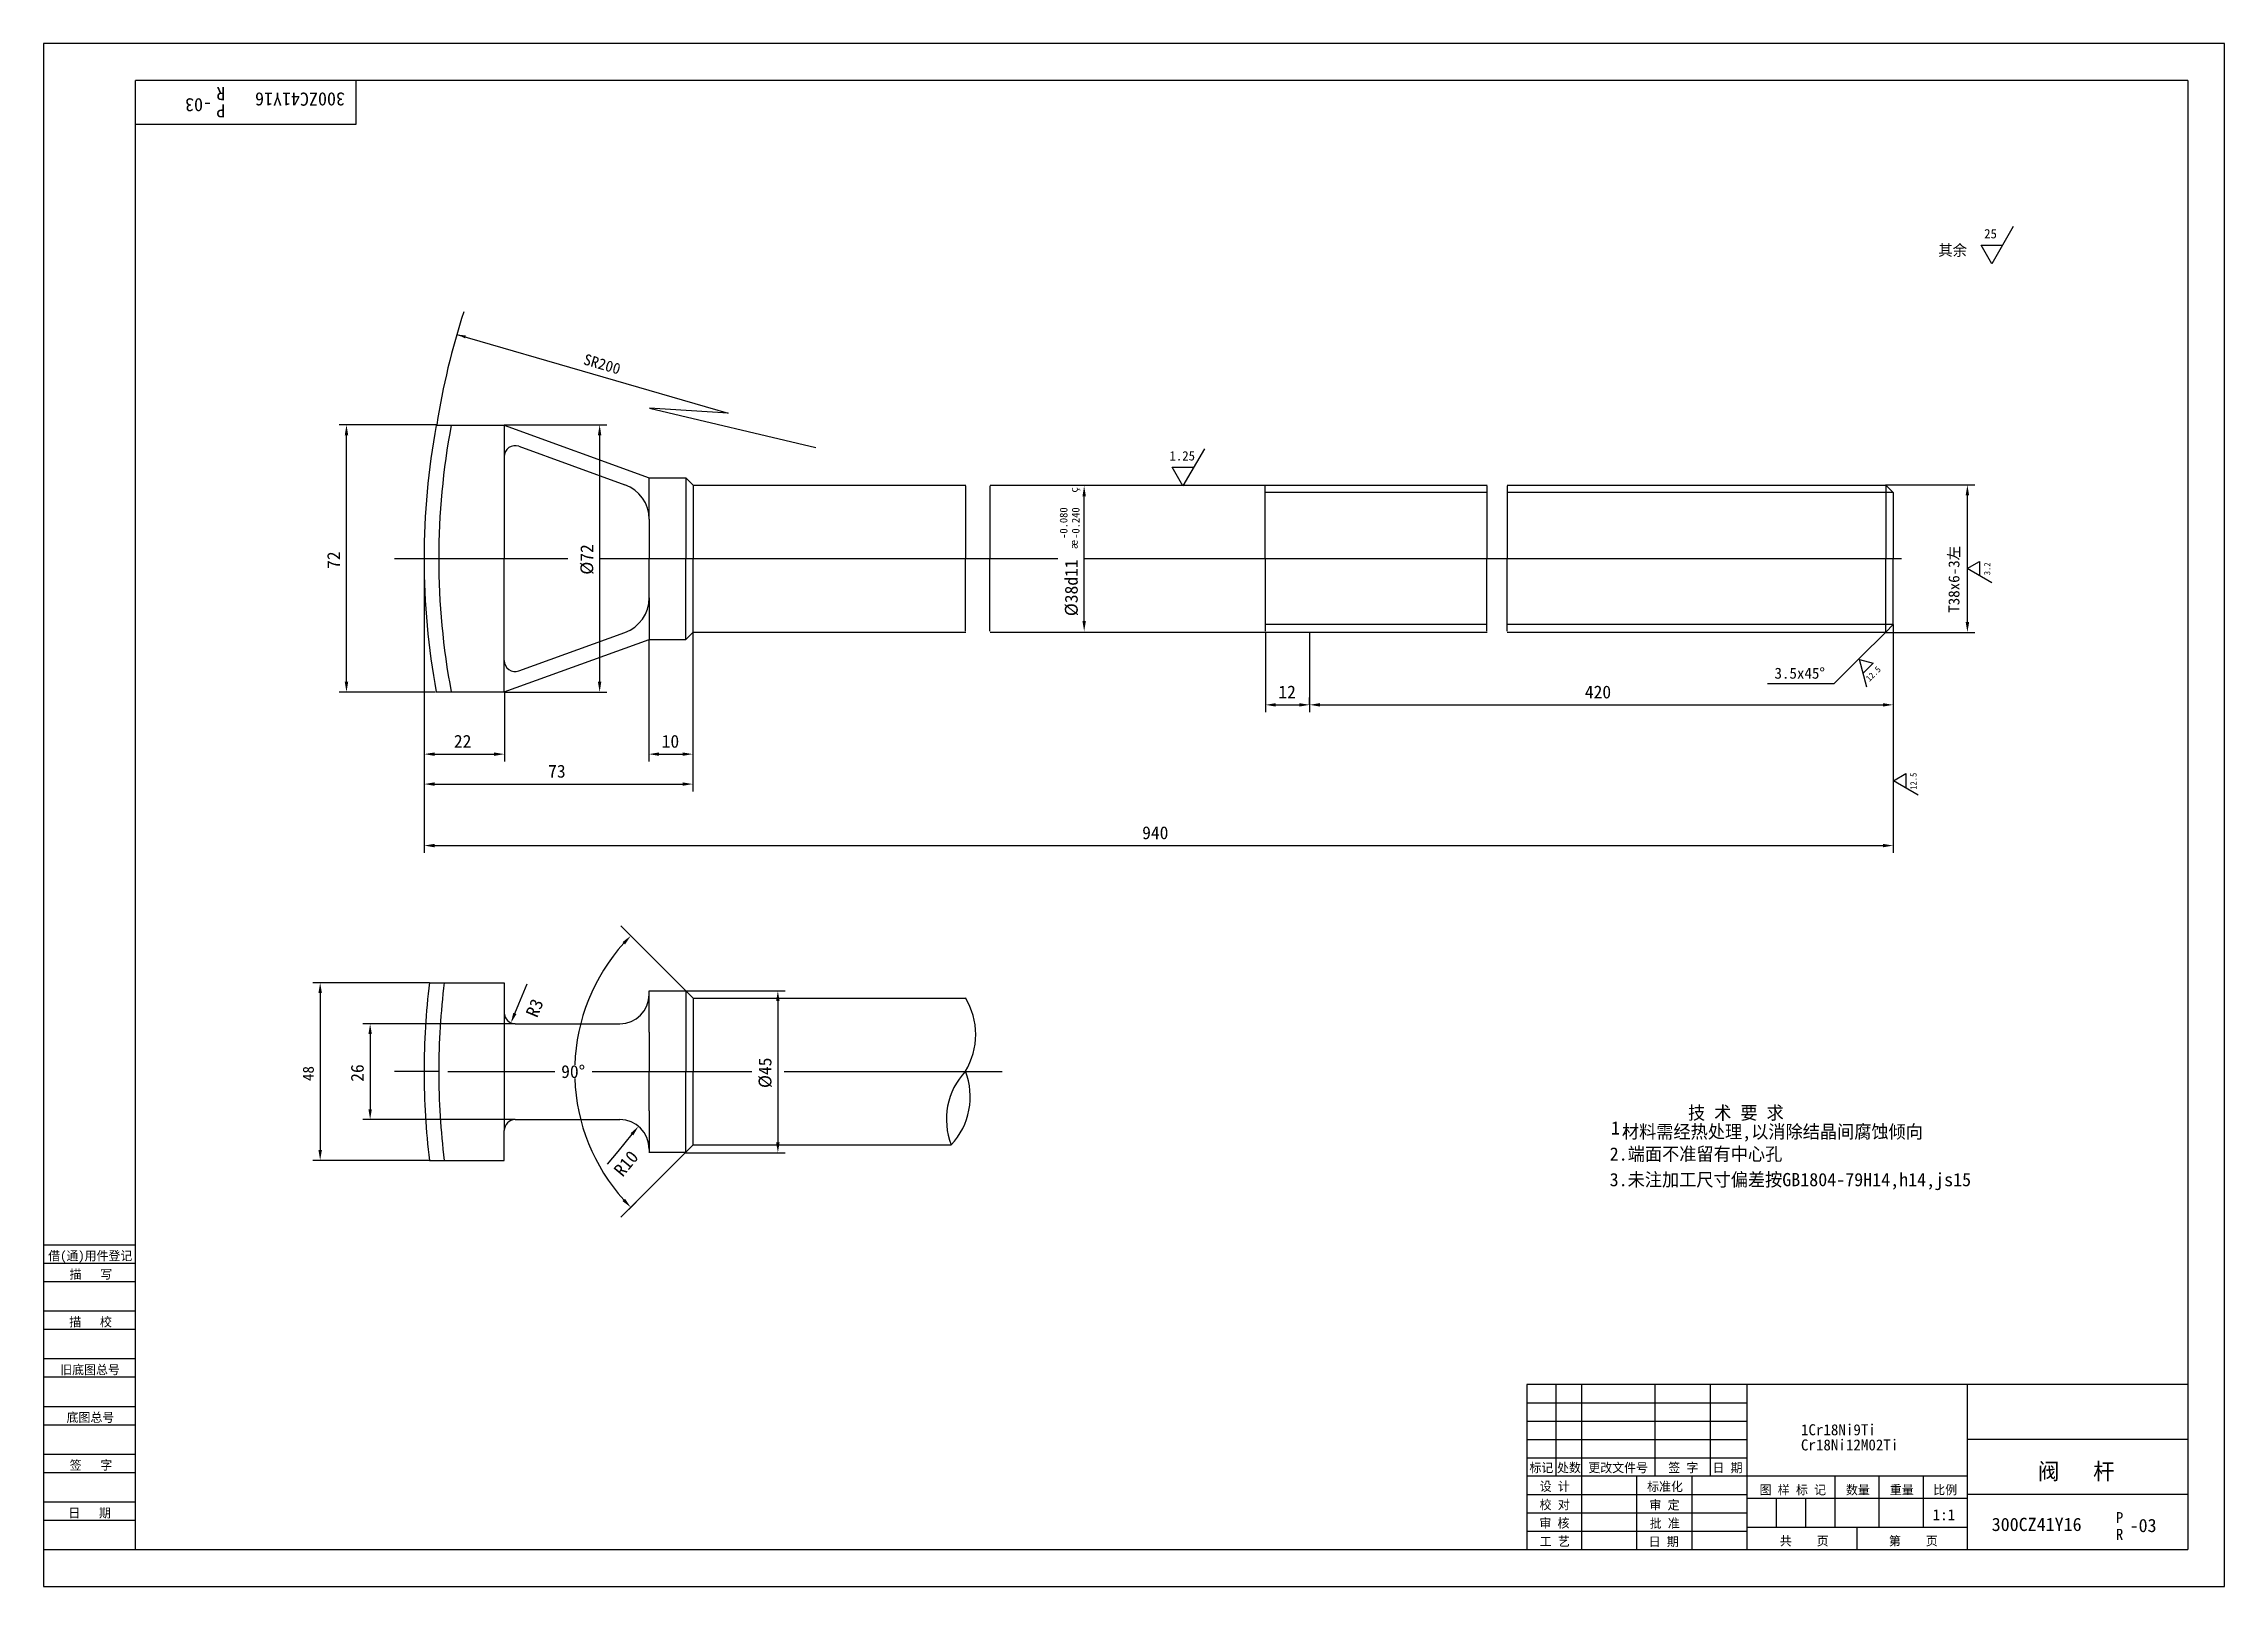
# Model space of a CAD drawing. Header units: metres. Extents: x 0 to 594, y 0 to 420.
import ezdxf

# ---------------------------------------------------------------- set-up
doc = ezdxf.new("R2010")
doc.units = ezdxf.units.M
for name, color, linetype in [('C', 6, 'Continuous'), ('D', 1, 'Continuous'), ('FL', 5, 'Continuous'), ('T', 7, 'Continuous'), ('TL', 4, 'Continuous')]:
    doc.layers.add(name, color=color, linetype=linetype)

# ---------------------------------------------------------------- blocks, each defined once
blk = doc.blocks.new('TUKUN2')
at = {"layer": 'FL'}
for p, q in [((594, 420), (0, 420)), ((0, 420), (0, 0)), ((594, 0), (594, 420)), ((0, 83), (25, 83)), ((0, 75), (25, 75)), ((0, 70), (25, 70)), ((0, 62), (25, 62)), ((0, 57), (25, 57)), ((412, 30), (412, 55)), ((419, 10), (419, 55)), ((439, 30), (439, 55)), ((454, 30), (454, 55)), ((0, 49), (25, 49)), ((404, 50), (464, 50)), ((0, 44), (25, 44)), ((404, 45), (464, 45)), ((0, 36), (25, 36)), ((404, 40), (464, 40)), ((0, 31), (25, 31)), ((404, 35), (464, 35)), ((449, 10), (449, 30)), ((404, 25), (464, 25)), ((0, 23), (25, 23)), ((0, 18), (25, 18)), ((404, 20), (464, 20)), ((404, 15), (464, 15)), ((0, 0), (594, 0))]:
    blk.add_line(p, q, dxfattribs=at)
at = {"layer": 'TL'}
for p, q in [((584, 410), (25, 410)), ((25, 10), (25, 410)), ((85, 410), (85, 398)), ((584, 410), (584, 10)), ((85, 398), (25, 398)), ((0, 93), (25, 93)), ((0, 88), (25, 88)), ((584, 55), (404, 55)), ((404, 55), (404, 10)), ((464, 10), (464, 55)), ((524, 10), (524, 55)), ((584, 40), (524, 40)), ((524, 30), (404, 30)), ((434, 10), (434, 30)), ((488, 16), (488, 30)), ((500, 16), (500, 30)), ((512, 16), (512, 30)), ((464, 24), (524, 24)), ((472, 16), (472, 24)), ((480, 16), (480, 24)), ((584, 25), (524, 25)), ((524, 16), (464, 16)), ((494, 10), (494, 16)), ((0, 10), (584, 10))]:
    blk.add_line(p, q, dxfattribs=at)
at = {"layer": 'T'}
for s, p in [('借(通)用件登记', (1.26, 88.76)), ('描   写', (7.09, 83.76)), ('描   校', (6.98, 70.76)), ('旧底图总号', (4.52, 57.76)), ('底图总号', (6.25, 44.76)), ('签   字', (7.1, 31.76)), ('标记', (404.71, 31.07)), ('处数', (412.22, 31.07)), ('更改文件号', (420.75, 31.07)), ('签 字', (442.53, 31.07)), ('日 期', (454.57, 31.07)), ('校 对', (407.48, 20.99)), ('设 计', (407.5, 25.99)), ('标准化', (436.77, 25.93)), ('审 定', (437.39, 20.93)), ('图 样 标 记', (467.4, 25.04)), ('数量', (490.92, 25.04)), ('重量', (502.88, 25.04)), ('比例', (514.7, 25.04)), ('日   期', (6.72, 18.76)), ('审 核', (407.41, 15.99)), ('批 准', (437.46, 15.93)), ('工 艺', (407.52, 10.99)), ('日 期', (437.18, 10.93)), ('共    页', (472.91, 11.13)), ('第    页', (502.62, 11.13))]:
    blk.add_text(s, height=2.5, dxfattribs=at).set_placement(p)

msp = doc.modelspace()

# ---------------------------------------------------------------- linework, layer by layer
at = {"layer": 'C'}
for p, q in [((251.06, 299.59), (251.06, 279.81)), ((257.77, 299.59), (257.77, 279.81)), ((393.09, 299.59), (393.09, 279.81)), ((398.67, 299.59), (398.67, 279.81)), ((95.61, 279.8), (142.78, 279.8)), ((151.45, 279.8), (276.28, 279.8)), ((251.06, 260.01), (251.06, 279.79)), ((257.77, 260.01), (257.77, 279.79)), ((283.48, 279.8), (506.02, 279.8)), ((393.09, 260.01), (393.09, 279.79)), ((398.67, 260.01), (398.67, 279.79)), ((107.63, 140.16), (95.61, 140.16)), ((110.14, 140.16), (139.21, 140.16)), ((149.4, 140.16), (192.88, 140.16)), ((201.7, 140.16), (261.11, 140.16))]:
    msp.add_line(p, q, dxfattribs=at)
at = {"layer": 'D'}
for p, q in [((536.49, 370.21), (530.64, 360.07)), ((530.64, 360.07), (527.71, 365.14)), ((527.71, 365.14), (533.57, 365.14)), ((112.55, 340.83), (186.48, 319.39)), ((107.15, 316.2), (80.49, 316.2)), ((125.42, 316.2), (153.45, 316.2)), ((165.06, 320.76), (210.37, 310.04)), ((186.48, 319.39), (165.06, 320.76)), ((82.49, 246.26), (82.49, 313.4)), ((151.45, 313.4), (151.45, 246.26)), ((316.18, 309.73), (310.32, 299.59)), ((307.4, 304.66), (313.25, 304.66)), ((310.32, 299.59), (307.4, 304.66)), ((392.98, 297.79), (332.68, 297.79)), ((503.8, 297.78), (398.65, 297.78)), ((501.67, 299.85), (526, 299.85)), ((524, 262.5), (524, 297.05)), ((283.42, 262.8), (283.42, 296.79)), ((103.68, 279.76), (103.68, 224.57)), ((523.93, 277.08), (527.31, 279.03)), ((530.69, 273.17), (523.93, 277.08)), ((527.31, 279.03), (527.31, 275.12)), ((392.98, 261.82), (332.68, 261.82)), ((503.8, 261.82), (398.65, 261.82)), ((503.78, 261.86), (503.78, 237.99)), ((164.86, 257.7), (164.86, 224.57)), ((176.85, 259.82), (176.85, 224.57)), ((332.8, 259.57), (332.8, 237.99)), ((344.84, 259.57), (344.84, 237.99)), ((501.8, 259.82), (494.72, 252.75)), ((501.67, 259.7), (526, 259.7)), ((494.72, 252.75), (487.65, 245.68)), ((494.58, 252.37), (498.35, 251.36)), ((496.6, 244.83), (494.58, 252.37)), ((498.35, 251.36), (495.59, 248.6)), ((487.65, 245.68), (469.55, 245.68)), ((106.68, 243.46), (80.49, 243.46)), ((125.42, 243.46), (153.45, 243.46)), ((125.5, 243.5), (125.5, 224.57)), ((335.6, 239.99), (342.04, 239.99)), ((344.84, 239.99), (344.84, 241.99)), ((347.64, 239.99), (500.98, 239.99)), ((503.78, 237.99), (503.78, 199.67)), ((106.48, 226.57), (122.7, 226.57)), ((167.66, 226.57), (174.05, 226.57)), ((103.68, 224.57), (103.68, 216.42)), ((176.85, 224.57), (176.85, 216.42)), ((503.84, 219.31), (507.22, 221.27)), ((507.22, 221.27), (507.22, 217.36)), ((103.68, 216.42), (103.68, 199.67)), ((106.48, 218.42), (174.05, 218.42)), ((510.6, 215.41), (503.84, 219.31)), ((106.48, 201.67), (500.98, 201.67)), ((164.33, 172.72), (157.26, 179.8)), ((174.94, 162.12), (164.33, 172.72)), ((105.1, 164.35), (73.33, 164.35)), ((75.33, 161.55), (75.33, 118.77)), ((129.44, 158.57), (131.7, 164.05)), ((174.88, 162.12), (202, 162.12)), ((128.37, 155.99), (129.44, 158.57)), ((200, 159.32), (200, 120.85)), ((128.44, 153.17), (86.94, 153.17)), ((88.94, 150.37), (88.94, 129.87)), ((128.44, 127.07), (86.94, 127.07)), ((160.25, 123.08), (156.41, 118.43)), ((105.1, 115.97), (73.33, 115.97)), ((156.41, 118.43), (153.52, 114.94)), ((174.94, 118.18), (157.26, 100.5)), ((174.88, 118.05), (202, 118.05)), ((157.26, 100.5), (161.36, 104.6))]:
    msp.add_line(p, q, dxfattribs=at)
msp.add_lwpolyline([(114.45, 347.01, 0.04), (107.07, 316.26, 0.04)], format="xyb", dxfattribs=at)
for start, end in [(138.07, 177.98), (182.02, 221.93)]:
    msp.add_arc((196.91, 140.15), 52.28, start, end, dxfattribs=at)
for points in [[(115.03, 340.52), (112.55, 340.83), (114.81, 339.77)], [(82.03, 313.4), (82.96, 313.4), (82.49, 316.2)], [(150.98, 313.4), (151.91, 313.4), (151.45, 316.2)], [(282.96, 296.79), (283.89, 296.79), (283.42, 299.59)], [(523.53, 297.05), (524.47, 297.05), (524, 299.85)], [(282.96, 262.8), (283.89, 262.8), (283.42, 260)], [(523.53, 262.5), (524.47, 262.5), (524, 259.7)], [(82.03, 246.26), (82.96, 246.26), (82.49, 243.46)], [(150.98, 246.26), (151.91, 246.26), (151.45, 243.46)], [(335.6, 240.45), (335.6, 239.52), (332.8, 239.99)], [(342.04, 240.45), (342.04, 239.52), (344.84, 239.99)], [(347.64, 240.45), (347.64, 239.52), (344.84, 239.99)], [(500.98, 240.45), (500.98, 239.52), (503.78, 239.99)], [(106.48, 227.03), (106.48, 226.1), (103.68, 226.57)], [(122.7, 227.03), (122.7, 226.1), (125.5, 226.57)], [(167.66, 227.03), (167.66, 226.1), (164.86, 226.57)], [(174.05, 227.03), (174.05, 226.1), (176.85, 226.57)], [(106.48, 218.88), (106.48, 217.95), (103.68, 218.42)], [(174.05, 218.88), (174.05, 217.95), (176.85, 218.42)], [(106.48, 202.14), (106.48, 201.2), (103.68, 201.67)], [(500.98, 202.14), (500.98, 201.2), (503.78, 201.67)], [(157.68, 175.4), (158.36, 174.76), (159.94, 177.11)], [(74.86, 161.55), (75.8, 161.55), (75.33, 164.35)], [(199.53, 159.32), (200.47, 159.32), (200, 162.12)], [(128.8, 155.81), (127.93, 156.16), (127.29, 153.4)], [(88.47, 150.37), (89.4, 150.37), (88.94, 153.17)], [(88.47, 129.87), (89.4, 129.87), (88.94, 127.07)], [(160.61, 122.78), (159.89, 123.38), (162.04, 125.24)], [(199.53, 120.85), (200.47, 120.85), (200, 118.05)], [(74.86, 118.77), (75.8, 118.77), (75.33, 115.97)], [(158.36, 105.54), (157.68, 104.89), (159.94, 103.18)]]:
    msp.add_solid(points, dxfattribs=at)
at = {"layer": 'TL'}
for p, q in [((106.82, 316.09), (125.44, 316.09)), ((125.44, 316.09), (125.44, 307.56)), ((125.44, 316.09), (164.94, 301.78)), ((129.46, 310.38), (158.34, 299.92)), ((125.44, 307.56), (125.44, 279.72)), ((164.94, 290.52), (164.94, 301.8)), ((164.94, 301.78), (174.94, 301.78)), ((174.94, 301.78), (174.94, 279.84)), ((176.94, 299.78), (174.94, 301.78)), ((176.94, 299.78), (176.94, 279.84)), ((176.94, 299.78), (251.19, 299.78)), ((257.85, 299.78), (393.22, 299.78)), ((332.71, 279.81), (332.71, 299.59)), ((398.63, 299.78), (501.8, 299.78)), ((501.8, 299.78), (501.8, 279.81)), ((503.8, 297.78), (501.8, 299.78)), ((503.8, 297.78), (503.8, 279.8)), ((164.94, 290.52), (164.94, 279.84)), ((125.44, 252.04), (125.44, 279.88)), ((164.94, 269.09), (164.94, 279.76)), ((174.94, 257.82), (174.94, 279.76)), ((176.94, 259.82), (176.94, 279.76)), ((332.71, 279.79), (332.71, 260.01)), ((501.8, 259.82), (501.8, 279.79)), ((503.8, 261.82), (503.8, 279.8)), ((164.94, 269.09), (164.94, 257.8)), ((503.8, 261.82), (501.8, 259.82)), ((125.44, 243.51), (164.94, 257.82)), ((129.46, 249.22), (158.34, 259.68)), ((164.94, 257.82), (174.94, 257.82)), ((176.94, 259.82), (174.94, 257.82)), ((176.94, 259.82), (251.19, 259.82)), ((257.85, 259.82), (393.22, 259.82)), ((398.63, 259.82), (501.8, 259.82)), ((125.44, 243.51), (125.44, 252.04)), ((106.82, 243.51), (125.44, 243.51)), ((105.1, 164.35), (125.44, 164.35)), ((125.44, 164.35), (125.44, 156.17)), ((164.94, 161.17), (164.94, 162.16)), ((164.94, 162.14), (174.94, 162.14)), ((164.94, 150.88), (164.94, 162.03)), ((176.94, 160.14), (174.94, 162.14)), ((174.94, 162.14), (174.94, 140.2)), ((125.44, 156.17), (125.44, 124.07)), ((176.94, 160.14), (251.19, 160.14)), ((176.94, 160.14), (176.94, 140.2)), ((128.44, 153.17), (156.94, 153.17)), ((164.94, 150.88), (164.94, 140.2)), ((164.94, 129.45), (164.94, 140.12)), ((174.94, 118.18), (174.94, 140.12)), ((176.94, 120.18), (176.94, 140.12)), ((128.44, 127.07), (156.94, 127.07)), ((164.94, 129.45), (164.94, 118.05)), ((125.44, 115.97), (125.44, 124.07)), ((164.94, 119.07), (164.94, 118.16)), ((176.94, 120.18), (174.94, 118.18)), ((176.94, 120.18), (247.23, 120.18)), ((105.1, 115.97), (125.44, 115.97)), ((164.94, 118.18), (174.94, 118.18))]:
    msp.add_line(p, q, dxfattribs=at)
for points in [[(251.07, 140.22, 0.28), (251.07, 160.25, 0.28)], [(251.07, 140.22, 0.29), (247.23, 120.19, 0.29)], [(247.23, 120.19, 0.29), (251.07, 140.22, 0.29)]]:
    msp.add_lwpolyline(points, format="xyb", dxfattribs=at)
for centre, radius, start, end in [((303.63, 279.8), 200, 169.55, 180), ((303.63, 279.8), 196, 169.33, 180), ((128.44, 307.56), 3, 70.09, 180), ((154.94, 290.52), 10, 0, 70.09), ((303.63, 279.8), 200, 180, 190.45), ((303.63, 279.8), 196, 180, 190.67), ((154.94, 269.09), 10, 289.91, 0), ((128.44, 252.04), 3, 180, 289.91), ((303.63, 140.16), 200, 173.05, 180), ((303.63, 140.16), 196, 172.91, 180), ((156.94, 161.17), 8, 270, 0), ((128.44, 156.17), 3, 180, 270), ((303.63, 140.16), 200, 180, 186.95), ((303.63, 140.16), 196, 180, 187.09), ((128.44, 124.07), 3, 90, 180), ((156.94, 119.07), 8, 0, 90)]:
    msp.add_arc(centre, radius, start, end, dxfattribs=at)

# ---------------------------------------------------------------- block references
at = {"layer": 'D'}
msp.add_blockref('TUKUN2', (0, 0), dxfattribs=at)

# ---------------------------------------------------------------- texts
for s, height, rotation, p in [('-03', 3.6, 180, (45.87, 405.11)), ('R', 3.6, 180, (49.5, 408.21)), ('300ZC41Y16', 3.6, 180, (82.08, 406.68)), ('P', 3.6, 180, (49.5, 403.5)), ('SR200', 3, 343.82, (146.82, 332.74)), ('%%231', 2.1, 90, (281.67, 297.78)), ('-0.080', 2.1, 90, (278.87, 285.18)), ('-0.240', 2.1, 90, (282.16, 285.18)), ('72', 3.5, 90, (80.74, 277)), ('%%C72', 3.5, 90, (149.7, 275.42)), ('%%c38d11', 3.5, 90, (281.67, 264.13)), ('%%230', 2.1, 90, (281.67, 282.38)), ('T38x6-3左', 3, 90, (521.83, 265.05)), ('3.2', 1.7, 90, (530.24, 275.29)), ('12.5', 1.7, 45, (497.32, 246.19)), ('12.5', 1.7, 90, (510.15, 216.89)), ('R3', 3.5, 67.53, (134.43, 154.61)), ('%%C45', 3.5, 90, (198.25, 135.67)), ('48', 3, 90, (73.59, 137.57)), ('26', 3.5, 90, (87.19, 137.37)), ('R10', 3.5, 50.38, (157.71, 111.27))]:
    msp.add_text(s, height=height, rotation=rotation, dxfattribs=at).set_placement(p)
for s, height, p in [('25', 2.55, (528.57, 366.98)), ('其余', 3, (516.09, 362.26)), ('1.25', 2.55, (306.68, 306.51)), ('3.5x45%%d', 3, (471.45, 247.11)), ('12', 3.5, (336.32, 241.74)), ('420', 3.5, (419.81, 241.74)), ('22', 3.5, (111.76, 228.32)), ('10', 3.5, (168.35, 228.32)), ('73', 3.5, (137.43, 220.17)), ('940', 3.5, (299.23, 203.42)), ('90%%d', 3.5, (140.97, 138.4)), ('技 术 要 求', 3.6, (447.91, 127.13)), ('1.', 3.6, (426.92, 123.01)), ('材料需经热处理,以消除结晶间腐蚀倾向', 3.6, (429.89, 121.99)), ('2.端面不准留有中心孔', 3.6, (426.57, 115.92)), ('3.未注加工尺寸偏差按GB1804-79H14,h14,js15', 3.6, (426.56, 108.94)), ('1Cr18Ni9Ti', 3, (478.66, 41.14)), ('Cr18Ni12M02Ti', 3, (478.66, 37.01)), ('阀   杆', 4.5, (543.21, 29.06)), ('1:1', 3, (514.55, 18.01)), ('300CZ41Y16', 3.6, (530.62, 15.07)), ('P', 3, (564.42, 17.22)), ('-03', 3.6, (568.18, 14.78)), ('R', 3, (564.42, 12.66))]:
    msp.add_text(s, height=height, dxfattribs=at).set_placement(p)

doc.saveas('drawing.dxf')
